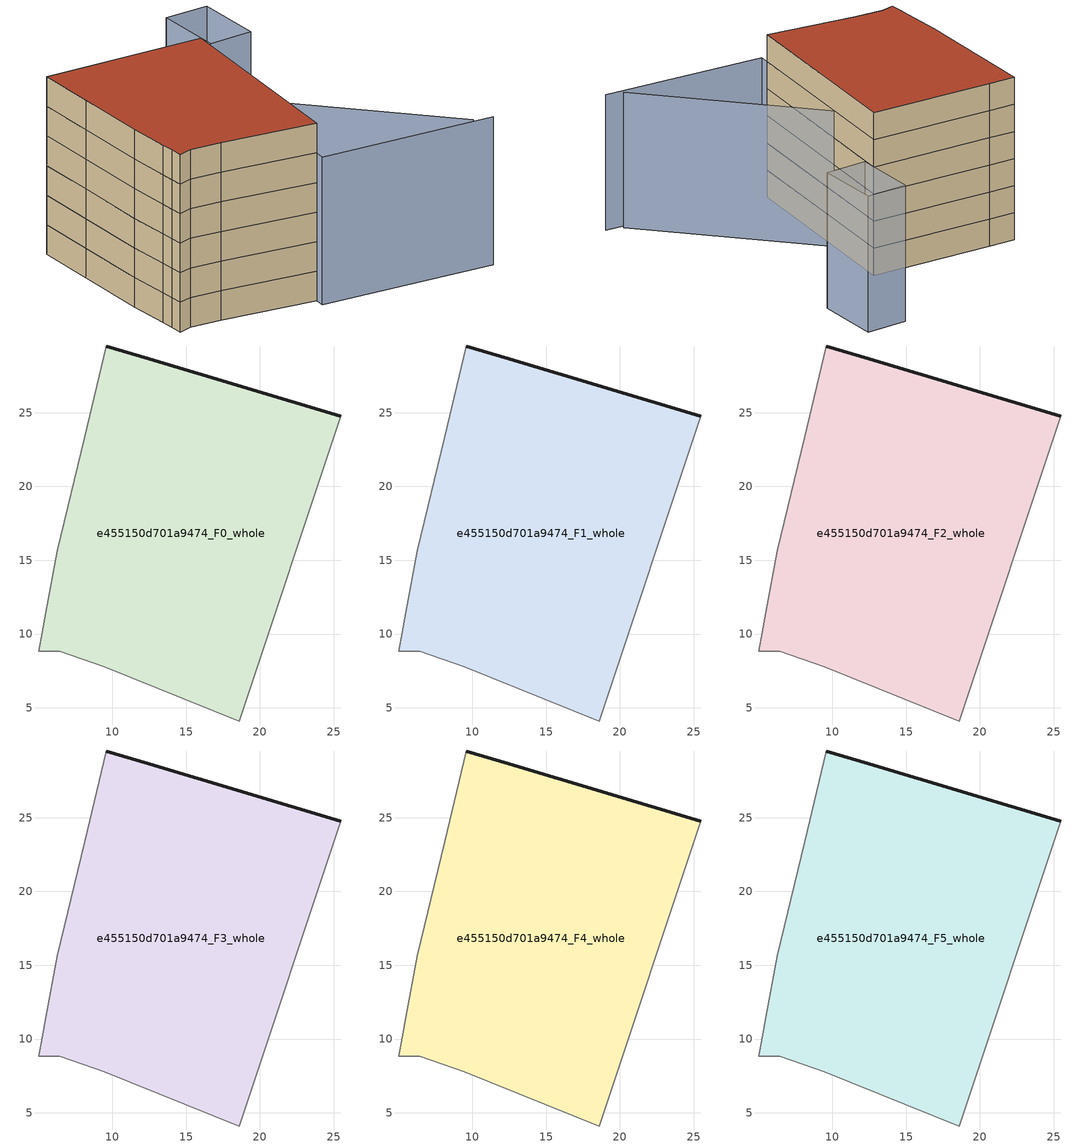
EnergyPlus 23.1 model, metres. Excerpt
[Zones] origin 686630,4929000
e455150d701a9474_F0_whole
 floor ground (EU_floor_Construction): 25.48,24.75 18.6,4.11 9.48,7.79 6.45,8.85 5.02,8.84 5.26,10.11 5.51,11.46 6.28,15.64 8.14,23.37 9.6,29.52 12.46,28.66 z0
 wall outside (EU_wall_Construction): 25.48,24.75 12.46,28.66 9.6,29.52 z0:3
 wall adiabatic (EU_wall_Construction): 9.6,29.52 8.14,23.37 6.28,15.64 5.51,11.46 5.26,10.11 5.02,8.84 6.45,8.85 9.48,7.79 18.6,4.11 25.48,24.75 z0:3
e455150d701a9474_F1_whole
 floor to e455150d701a9474_F0_whole (EU_floor_Construction): 25.48,24.75 18.6,4.11 9.48,7.79 6.45,8.85 5.02,8.84 5.26,10.11 5.51,11.46 6.28,15.64 8.14,23.37 9.6,29.52 12.46,28.66 z3
 wall outside (EU_wall_Construction): 25.48,24.75 12.46,28.66 9.6,29.52 z3:6
 wall adiabatic (EU_wall_Construction): 9.6,29.52 8.14,23.37 6.28,15.64 5.51,11.46 5.26,10.11 5.02,8.84 6.45,8.85 9.48,7.79 18.6,4.11 25.48,24.75 z3:6
e455150d701a9474_F2_whole
 floor to e455150d701a9474_F1_whole (EU_floor_Construction): 25.48,24.75 18.6,4.11 9.48,7.79 6.45,8.85 5.02,8.84 5.26,10.11 5.51,11.46 6.28,15.64 8.14,23.37 9.6,29.52 12.46,28.66 z6
 wall outside (EU_wall_Construction): 25.48,24.75 12.46,28.66 9.6,29.52 z6:9
 wall adiabatic (EU_wall_Construction): 9.6,29.52 8.14,23.37 6.28,15.64 5.51,11.46 5.26,10.11 5.02,8.84 6.45,8.85 9.48,7.79 18.6,4.11 25.48,24.75 z6:9
e455150d701a9474_F3_whole
 floor to e455150d701a9474_F2_whole (EU_floor_Construction): 25.48,24.75 18.6,4.11 9.48,7.79 6.45,8.85 5.02,8.84 5.26,10.11 5.51,11.46 6.28,15.64 8.14,23.37 9.6,29.52 12.46,28.66 z9
 wall outside (EU_wall_Construction): 25.48,24.75 12.46,28.66 9.6,29.52 z9:12
 wall adiabatic (EU_wall_Construction): 9.6,29.52 8.14,23.37 6.28,15.64 5.51,11.46 5.26,10.11 5.02,8.84 6.45,8.85 9.48,7.79 18.6,4.11 25.48,24.75 z9:12
e455150d701a9474_F4_whole
 floor to e455150d701a9474_F3_whole (EU_floor_Construction): 25.48,24.75 18.6,4.11 9.48,7.79 6.45,8.85 5.02,8.84 5.26,10.11 5.51,11.46 6.28,15.64 8.14,23.37 9.6,29.52 12.46,28.66 z12
 wall outside (EU_wall_Construction): 25.48,24.75 12.46,28.66 9.6,29.52 z12:15
 wall adiabatic (EU_wall_Construction): 9.6,29.52 8.14,23.37 6.28,15.64 5.51,11.46 5.26,10.11 5.02,8.84 6.45,8.85 9.48,7.79 18.6,4.11 25.48,24.75 z12:15
e455150d701a9474_F5_whole
 floor to e455150d701a9474_F4_whole (EU_floor_Construction): 25.48,24.75 18.6,4.11 9.48,7.79 6.45,8.85 5.02,8.84 5.26,10.11 5.51,11.46 6.28,15.64 8.14,23.37 9.6,29.52 12.46,28.66 z15
 wall outside (EU_wall_Construction): 25.48,24.75 12.46,28.66 9.6,29.52 z15:18
 wall adiabatic (EU_wall_Construction): 9.6,29.52 8.14,23.37 6.28,15.64 5.51,11.46 5.26,10.11 5.02,8.84 6.45,8.85 9.48,7.79 18.6,4.11 25.48,24.75 z15:18
 roof outside (EU_roof_Construction): 18.6,4.11 25.48,24.75 12.46,28.66 9.6,29.52 8.14,23.37 6.28,15.64 5.51,11.46 5.26,10.11 5.02,8.84 6.45,8.85 9.48,7.79 z18
shading: 20.87,20.77 33.77,-1.65 / 35.43,-2.62 18.27,3.1 / 18.27,3.1 25.51,24.82 / 36,33.49 34.47,26.61 / 34.47,26.61 30,27.6 / 30,27.6 31.53,34.48 / 31.53,34.48 36,33.49 z0:15
[Building]
EU S2 Campaign: North Axis=0; Terrain=City; Solar Distribution=FullExterior
[Site:Location]
Bologna: Latitude=44.5; Longitude=11.25; Time Zone=1; Elevation=37
[SizingPeriod:WeatherFileDays]
AnnualSizingPeriod: Begin Month=1; Begin Day of Month=1; End Month=12; End Day of Month=31; Day of Week for Start Day=Monday; Use Weather File Daylight Saving Period=No; Use Weather File Rain and Snow Indicators=No
[MATERIAL]
EU_InternalMass_Material: Roughness=MediumRough; Thickness=0.1; Conductivity=1; Density=1800; Specific Heat=900; Thermal Absorptance=0.9; Solar Absorptance=0.7; Visible Absorptance=0.7
[MATERIAL:NOMASS] Roughness=MediumRough; Thermal Absorptance=0.9; Solar Absorptance=0.7; Visible Absorptance=0.7
Name | Thermal Resistance
EU_wall_NoMass | 0.905828
EU_roof_NoMass | 0.37593
EU_floor_NoMass | 0.67114
[CONSTRUCTION]
EU_wall_Construction: EU_wall_NoMass
EU_roof_Construction: EU_roof_NoMass
EU_floor_Construction: EU_floor_NoMass
EU_InternalMass_Construction: EU_InternalMass_Material
[ZONE] Type=1; Multiplier=1; Ceiling Height=autocalculate; Volume=989.223; Floor Area=autocalculate; Part of Total Floor Area=Yes
e455150d701a9474_F0_whole; e455150d701a9474_F1_whole; e455150d701a9474_F2_whole; e455150d701a9474_F3_whole; e455150d701a9474_F4_whole; e455150d701a9474_F5_whole
[INTERNALMASS] Construction=EU_InternalMass_Construction; Surface Area=303.671
Name | Zone or ZoneList
e455150d701a9474_F0_whole_EU_InternalMass | e455150d701a9474_F0_whole
e455150d701a9474_F1_whole_EU_InternalMass | e455150d701a9474_F1_whole
e455150d701a9474_F2_whole_EU_InternalMass | e455150d701a9474_F2_whole
e455150d701a9474_F3_whole_EU_InternalMass | e455150d701a9474_F3_whole
e455150d701a9474_F4_whole_EU_InternalMass | e455150d701a9474_F4_whole
e455150d701a9474_F5_whole_EU_InternalMass | e455150d701a9474_F5_whole
[OTHEREQUIPMENT] Fuel Type=Electricity; Design Level Calculation Method=Watts/Area; Power per Zone Floor Area=1; Fraction Latent=0; Fraction Radiant=0; Fraction Lost=0; Carbon Dioxide Generation Rate=0; EndUse Subcategory=EU_Step8_InternalGains
Name | Zone or ZoneList or Space or SpaceList | Schedule
EU_Step8_InternalGain_e455150d701a9474_F0_whole_f000 | e455150d701a9474_F0_whole | EU_Step8_GainSchedule_e455150d701a9474_F0_whole_f000
EU_Step8_InternalGain_e455150d701a9474_F1_whole_f000 | e455150d701a9474_F1_whole | EU_Step8_GainSchedule_e455150d701a9474_F1_whole_f000
EU_Step8_InternalGain_e455150d701a9474_F2_whole_f000 | e455150d701a9474_F2_whole | EU_Step8_GainSchedule_e455150d701a9474_F2_whole_f000
EU_Step8_InternalGain_e455150d701a9474_F3_whole_f000 | e455150d701a9474_F3_whole | EU_Step8_GainSchedule_e455150d701a9474_F3_whole_f000
EU_Step8_InternalGain_e455150d701a9474_F4_whole_f000 | e455150d701a9474_F4_whole | EU_Step8_GainSchedule_e455150d701a9474_F4_whole_f000
EU_Step8_InternalGain_e455150d701a9474_F5_whole_f000 | e455150d701a9474_F5_whole | EU_Step8_GainSchedule_e455150d701a9474_F5_whole_f000
[ZONEVENTILATION:DESIGNFLOWRATE] Schedule=EU_AlwaysOn; Design Flow Rate Calculation Method=AirChanges/Hour; Air Changes per Hour=0.73129; Ventilation Type=Natural; Fan Pressure Rise=0; Fan Total Efficiency=1; Constant Term Coefficient=1; Temperature Term Coefficient=0; Velocity Term Coefficient=0; Velocity Squared Term Coefficient=0; Minimum Indoor Temperature=-100; Maximum Indoor Temperature=100; Delta Temperature=-100; Minimum Outdoor Temperature=-100; Maximum Outdoor Temperature=100; Maximum Wind Speed=40
Name | Zone or ZoneList or Space or SpaceList
EU_ConstantAir_e455150d701a9474_F0_whole | e455150d701a9474_F0_whole
EU_ConstantAir_e455150d701a9474_F1_whole | e455150d701a9474_F1_whole
EU_ConstantAir_e455150d701a9474_F2_whole | e455150d701a9474_F2_whole
EU_ConstantAir_e455150d701a9474_F3_whole | e455150d701a9474_F3_whole
EU_ConstantAir_e455150d701a9474_F4_whole | e455150d701a9474_F4_whole
EU_ConstantAir_e455150d701a9474_F5_whole | e455150d701a9474_F5_whole
[HVACTEMPLATE:THERMOSTAT] Constant Heating Setpoint=20; Constant Cooling Setpoint=50
EU_HeatOnly_e455150d701a9474_F0_whole; EU_HeatOnly_e455150d701a9474_F1_whole; EU_HeatOnly_e455150d701a9474_F2_whole; EU_HeatOnly_e455150d701a9474_F3_whole; EU_HeatOnly_e455150d701a9474_F4_whole; EU_HeatOnly_e455150d701a9474_F5_whole
[HVACTEMPLATE:ZONE:IDEALLOADSAIRSYSTEM] System Availability Schedule=EU_AlwaysOn; Maximum Heating Supply Air Temperature=50; Minimum Cooling Supply Air Temperature=13; Maximum Heating Supply Air Humidity Ratio=0.0156; Minimum Cooling Supply Air Humidity Ratio=0.0077; Heating Limit=NoLimit; Cooling Limit=NoLimit; Heating Availability Schedule=EU_AlwaysOn; Cooling Availability Schedule=EU_CoolingOff; Dehumidification Control Type=ConstantSensibleHeatRatio; Cooling Sensible Heat Ratio=0.7; Dehumidification Setpoint=60; Humidification Control Type=None; Humidification Setpoint=30; Outdoor Air Method=None; Outdoor Air Flow Rate per Person=0.00944; Outdoor Air Flow Rate per Zone Floor Area=0; Outdoor Air Flow Rate per Zone=0; Demand Controlled Ventilation Type=None; Outdoor Air Economizer Type=NoEconomizer; Heat Recovery Type=None; Sensible Heat Recovery Effectiveness=0.7; Latent Heat Recovery Effectiveness=0.65
Name | Template Thermostat
e455150d701a9474_F0_whole | EU_HeatOnly_e455150d701a9474_F0_whole
e455150d701a9474_F1_whole | EU_HeatOnly_e455150d701a9474_F1_whole
e455150d701a9474_F2_whole | EU_HeatOnly_e455150d701a9474_F2_whole
e455150d701a9474_F3_whole | EU_HeatOnly_e455150d701a9474_F3_whole
e455150d701a9474_F4_whole | EU_HeatOnly_e455150d701a9474_F4_whole
e455150d701a9474_F5_whole | EU_HeatOnly_e455150d701a9474_F5_whole
[SIZING:ZONE] Zone Cooling Design Supply Air Temperature Input Method=SupplyAirTemperature; Zone Cooling Design Supply Air Temperature=13; Zone Heating Design Supply Air Temperature Input Method=SupplyAirTemperature; Zone Heating Design Supply Air Temperature=50; Zone Cooling Design Supply Air Humidity Ratio=0.008; Zone Heating Design Supply Air Humidity Ratio=0.008; Cooling Design Air Flow Method=DesignDay; Cooling Design Air Flow Rate=0; Cooling Minimum Air Flow per Zone Floor Area=0.000762; Cooling Minimum Air Flow=0; Cooling Minimum Air Flow Fraction=0.2; Heating Design Air Flow Method=DesignDay; Heating Design Air Flow Rate=0; Heating Maximum Air Flow per Zone Floor Area=0.002032; Heating Maximum Air Flow=0.141576; Heating Maximum Air Flow Fraction=0.3; Account for Dedicated Outdoor Air System=No; Dedicated Outdoor Air System Control Strategy=NeutralSupplyAir; Dedicated Outdoor Air Low Setpoint Temperature for Design=autosize; Dedicated Outdoor Air High Setpoint Temperature for Design=autosize; Zone Load Sizing Method=Sensible Load Only No Latent Load; Zone Latent Cooling Design Supply Air Humidity Ratio Input Method=HumidityRatioDifference; Zone Cooling Design Supply Air Humidity Ratio Difference=0.005; Zone Latent Heating Design Supply Air Humidity Ratio Input Method=HumidityRatioDifference; Zone Humidification Design Supply Air Humidity Ratio Difference=0.005
e455150d701a9474_F0_whole; e455150d701a9474_F1_whole; e455150d701a9474_F2_whole; e455150d701a9474_F3_whole; e455150d701a9474_F4_whole; e455150d701a9474_F5_whole
[SCHEDULE:CONSTANT]
Name | Hourly Value
EU_AlwaysOn | 1
EU_CoolingOff | 0
[SCHEDULE:FILE] Column Number=1; Rows to Skip at Top=0; Number of Hours of Data=8760; Column Separator=Comma; Interpolate to Timestep=No; Minutes per Item=60; Adjust Schedule for Daylight Savings=Yes
Name | File
EU_Step8_GainSchedule_e455150d701a9474_F0_whole_f000 | ../../schedules/e455150d701a9474/e455150d701a9474_F0_whole_f000_gain.csv
EU_Step8_GainSchedule_e455150d701a9474_F1_whole_f000 | ../../schedules/e455150d701a9474/e455150d701a9474_F1_whole_f000_gain.csv
EU_Step8_GainSchedule_e455150d701a9474_F2_whole_f000 | ../../schedules/e455150d701a9474/e455150d701a9474_F2_whole_f000_gain.csv
EU_Step8_GainSchedule_e455150d701a9474_F3_whole_f000 | ../../schedules/e455150d701a9474/e455150d701a9474_F3_whole_f000_gain.csv
EU_Step8_GainSchedule_e455150d701a9474_F4_whole_f000 | ../../schedules/e455150d701a9474/e455150d701a9474_F4_whole_f000_gain.csv
EU_Step8_GainSchedule_e455150d701a9474_F5_whole_f000 | ../../schedules/e455150d701a9474/e455150d701a9474_F5_whole_f000_gain.csv
